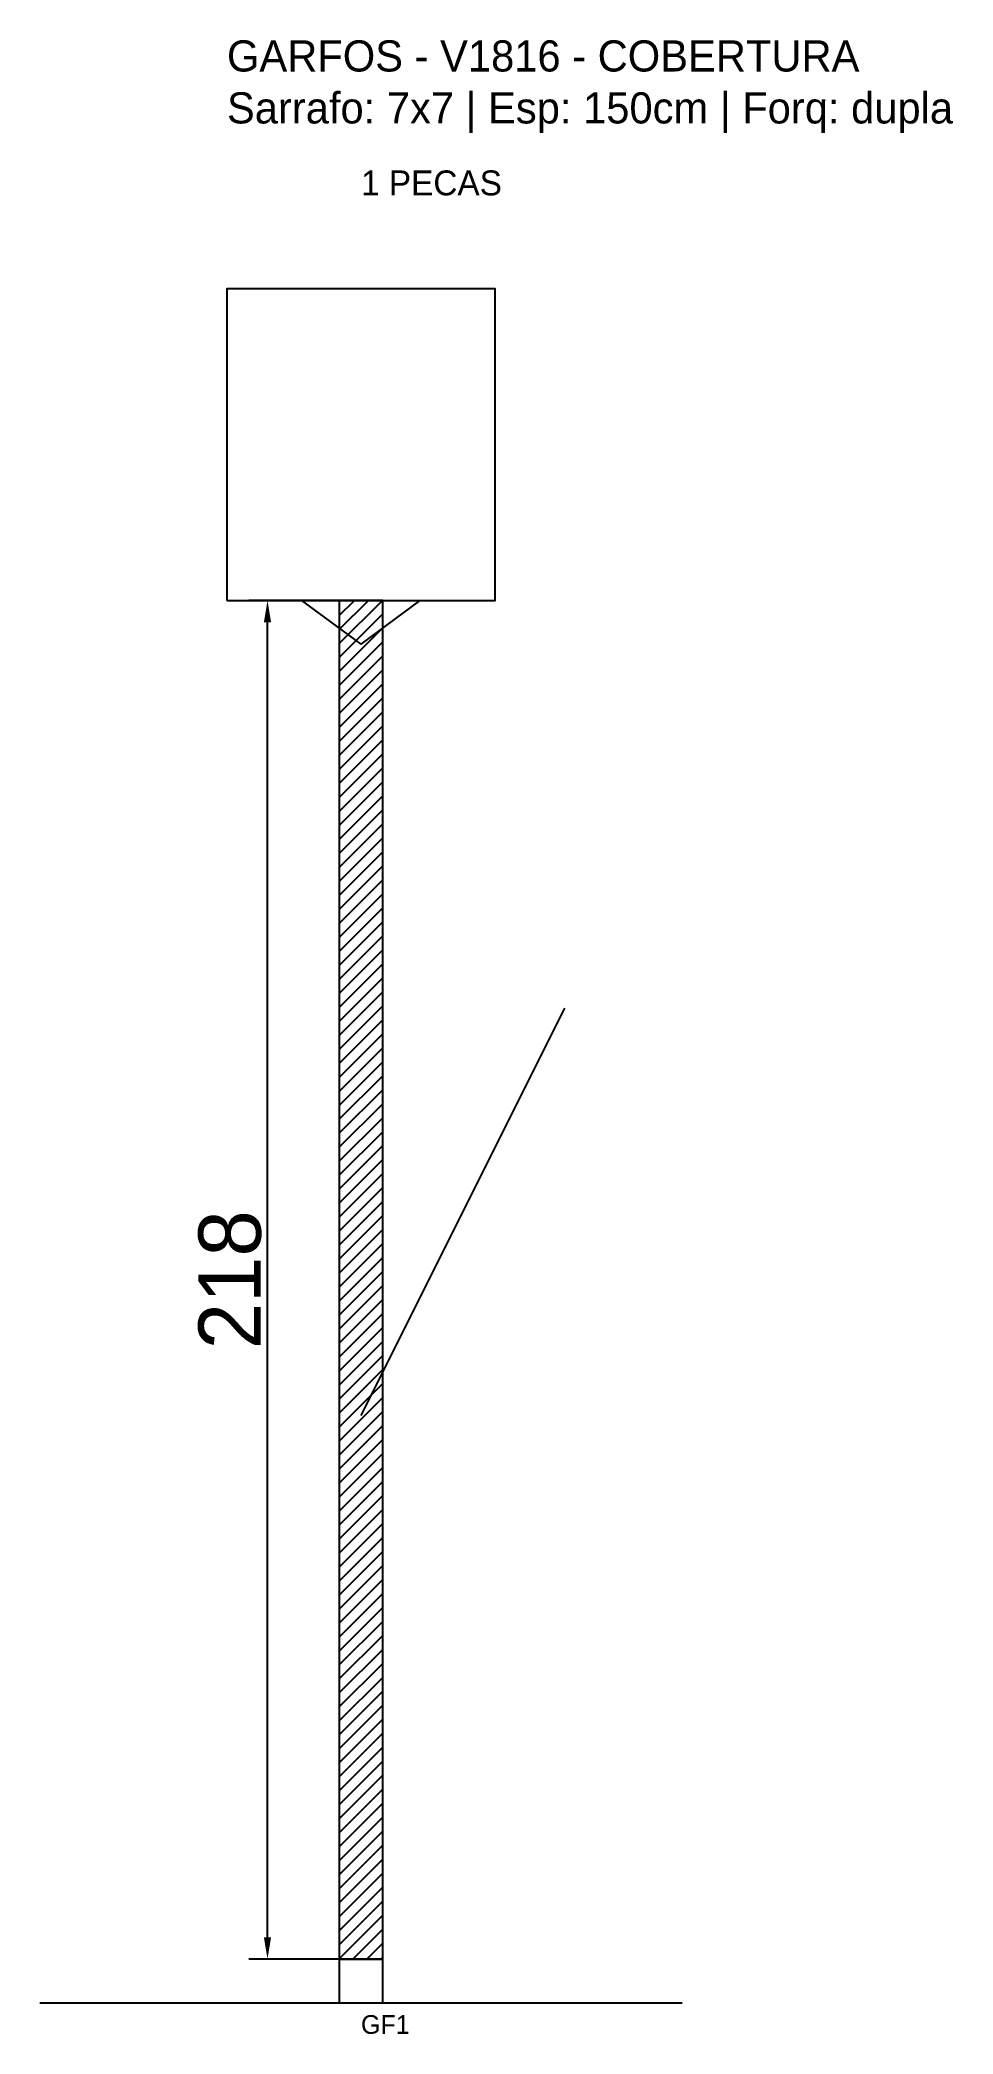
# Model space of a CAD drawing. Header units: metres. Extents: x -30 to 116, y -12 to 308.
import ezdxf

# ---------------------------------------------------------------- set-up
doc = ezdxf.new("R2010")
doc.units = ezdxf.units.M
for name, color, linetype in [('BARRA_ANCORAGEM', 1, 'Continuous'), ('COTA', 241, 'Continuous'), ('GARFOS OK', 3, 'Continuous'), ('NOME DA VIGA', 6, 'Continuous'), ('SARR_7x7', 40, 'Continuous'), ('VIGAS', 3, 'Continuous')]:
    doc.layers.add(name, color=color, linetype=linetype)
doc.dimstyles.new('EZ DXF', dxfattribs={"dimtxt": 10, "dimasz": 3.5, "dimexe": 3, "dimexo": 1.5, "dimgap": 1, "dimtad": 1, "dimdec": 1, "dimdsep": 46, "dimcen": 2.5, "dimazin": 3, "dimtfac": 1, "dimtmove": 0, "dimatfit": 3})

msp = doc.modelspace()

# ---------------------------------------------------------------- hatches: boundary and pattern name
at = {"layer": 'COTA'}
h = msp.add_hatch(dxfattribs=at)
h.set_pattern_fill('ANSI31', scale=0.5)
h.paths.add_polyline_path([(18, 0), (25, 0), (25, 218), (18, 218)])

# ---------------------------------------------------------------- linework, layer by layer
at = {"layer": 'BARRA_ANCORAGEM'}
msp.add_line((21.5, 87.2), (54.2, 152.6), dxfattribs=at)
at = {"layer": 'GARFOS OK'}
for p, q in [((21.5, 211), (12, 218)), ((12, 218), (31, 218)), ((21.5, 211), (31, 218))]:
    msp.add_line(p, q, dxfattribs=at)
at = {"layer": 'GARFOS OK', "linetype": 'CONTINUOUS'}
msp.add_line((-30, -7), (73, -7), dxfattribs=at)
at = {"layer": 'GARFOS OK'}
msp.add_lwpolyline([(18, 0), (25, 0), (25, 218), (18, 218), (18, 0)], dxfattribs=at)
at = {"layer": 'SARR_7x7'}
msp.add_lwpolyline([(18, -7), (25, -7), (25, 0), (18, 0), (18, -7)], dxfattribs=at)
at = {"layer": 'VIGAS'}
msp.add_lwpolyline([(0, 218), (43, 218), (43, 268), (0, 268), (0, 218)], dxfattribs=at)

# ---------------------------------------------------------------- texts
at = {"layer": 'NOME DA VIGA'}
for s, height, p in [('1 PECAS', 4, (21.5, 283)), ('GF1', 3, (21.5, -12))]:
    msp.add_text(s, height=height, dxfattribs=at).set_placement(p)
at = {"layer": 'NOME DA VIGA', "insert": (0, 293), "char_height": 5, "attachment_point": 7}
msp.add_mtext('GARFOS - V1816 - COBERTURA\\PSarrafo: 7x7 | Esp: 150cm | Forq: dupla', dxfattribs=at)

# ---------------------------------------------------------------- dimensions: what is measured, and where the dimension line sits
at = {"layer": 'COTA'}
msp.add_linear_dim(base=(6.5, 0), p1=(21.5, 0), p2=(21.5, 218), angle=90, dimstyle='EZ DXF', dxfattribs=at).render()

doc.saveas('drawing.dxf')
